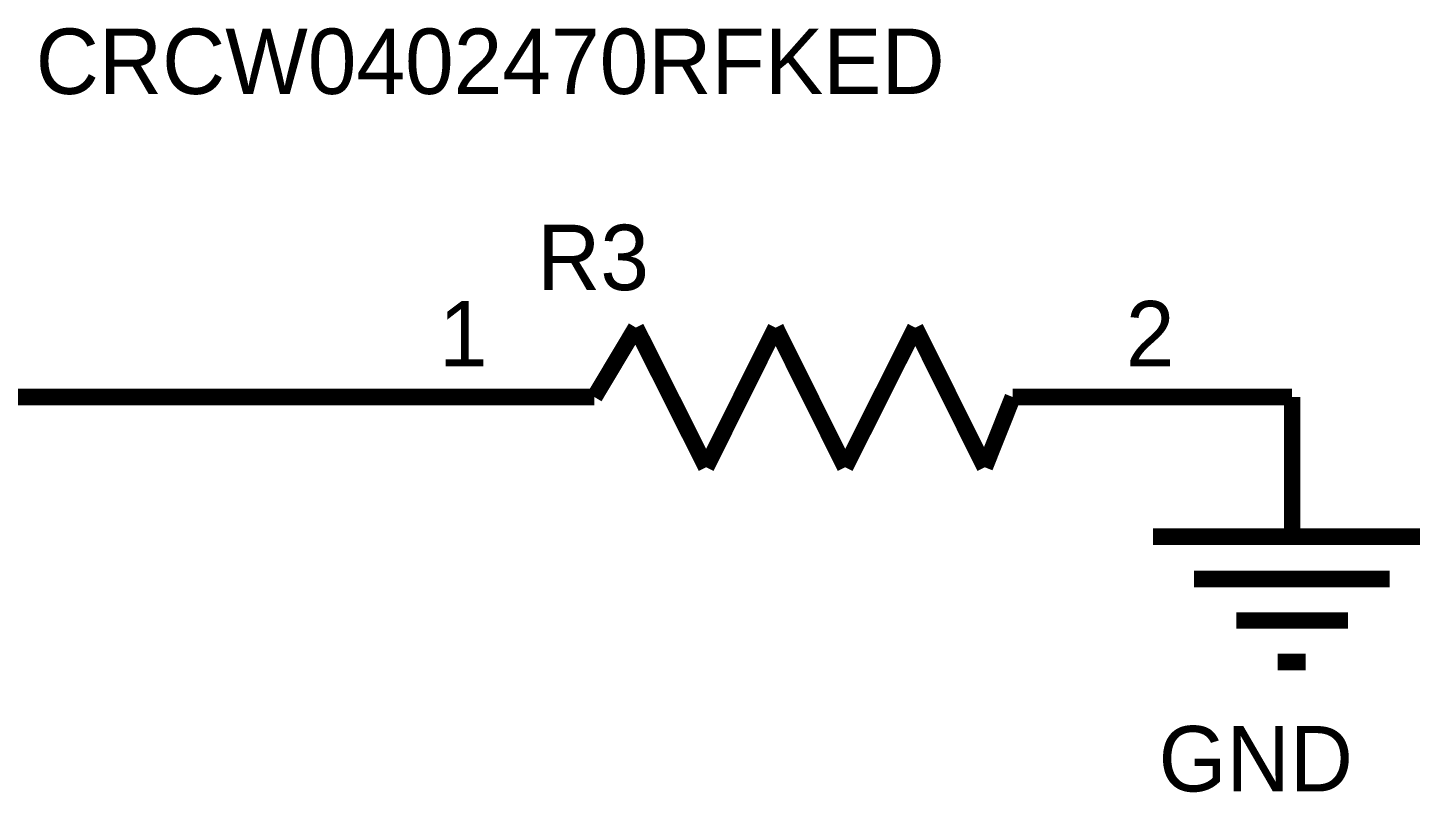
# Model space of a CAD drawing. Header units: inches. Extents: x 0 to 569, y 0 to 432.
# Drawn here: x 380.85 to 406.02, y 129.96 to 143.88 of the extents above; entities that cross this region are included whole.
import ezdxf

# ---------------------------------------------------------------- set-up
doc = ezdxf.new("R2010")
doc.units = ezdxf.units.IN
doc.layers.add('Sheet', color=255, linetype='Continuous')

msp = doc.modelspace()

# ---------------------------------------------------------------- linework, layer by layer
at = {"layer": 'Sheet'}
for points in [[(391.17, 137.158, 0.3, 0.3, 0), (391.926, 138.423, 0.3, 0.3, 0)], [(391.926, 138.423, 0.3, 0.3, 0), (393.204, 135.88, 0.3, 0.3, 0)], [(393.204, 135.88, 0.3, 0.3, 0), (394.469, 138.423, 0.3, 0.3, 0)], [(394.469, 138.423, 0.3, 0.3, 0), (395.734, 135.88, 0.3, 0.3, 0)], [(395.734, 135.88, 0.3, 0.3, 0), (397.011, 138.423, 0.3, 0.3, 0)], [(397.011, 138.423, 0.3, 0.3, 0), (398.276, 135.88, 0.3, 0.3, 0)], [(370.842, 137.158, 0.3, 0.3, 0), (386.085, 137.158, 0.3, 0.3, 0)], [(391.17, 137.158, 0.3, 0.3, 0), (386.085, 137.158, 0.3, 0.3, 0)], [(391.17, 137.158, 0.3, 0.3, 0), (390.401, 137.158, 0.3, 0.3, 0)], [(398.276, 135.88, 0.3, 0.3, 0), (398.785, 137.158, 0.3, 0.3, 0)], [(398.785, 137.158, 0.3, 0.3, 0), (403.87, 137.158, 0.3, 0.3, 0)], [(398.785, 137.158, 0.3, 0.3, 0), (399.554, 137.158, 0.3, 0.3, 0)], [(403.87, 137.158, 0.3, 0.3, 0), (403.87, 134.615, 0.3, 0.3, 0)], [(401.34, 134.615, 0.3, 0.3, 0), (406.4, 134.615, 0.3, 0.3, 0)], [(402.084, 133.846, 0.3, 0.3, 0), (405.643, 133.846, 0.3, 0.3, 0)], [(402.853, 133.09, 0.3, 0.3, 0), (404.887, 133.09, 0.3, 0.3, 0)], [(403.609, 132.333, 0.3, 0.3, 0), (404.118, 132.333, 0.3, 0.3, 0)]]:
    msp.add_lwpolyline(points, format="xyseb", dxfattribs=at)

# ---------------------------------------------------------------- texts
for s, height, p in [('CRCW0402470RFKED', 1.19063, (381, 142.677)), ('R3', 1.1906, (390.128, 139.105)), ('1', 1.191, (388.342, 137.716)), ('2', 1.191, (400.844, 137.716)), ('GND', 1.1906, (401.439, 129.977))]:
    msp.add_text(s, height=height, dxfattribs=at).set_placement(p)

doc.saveas('drawing.dxf')
